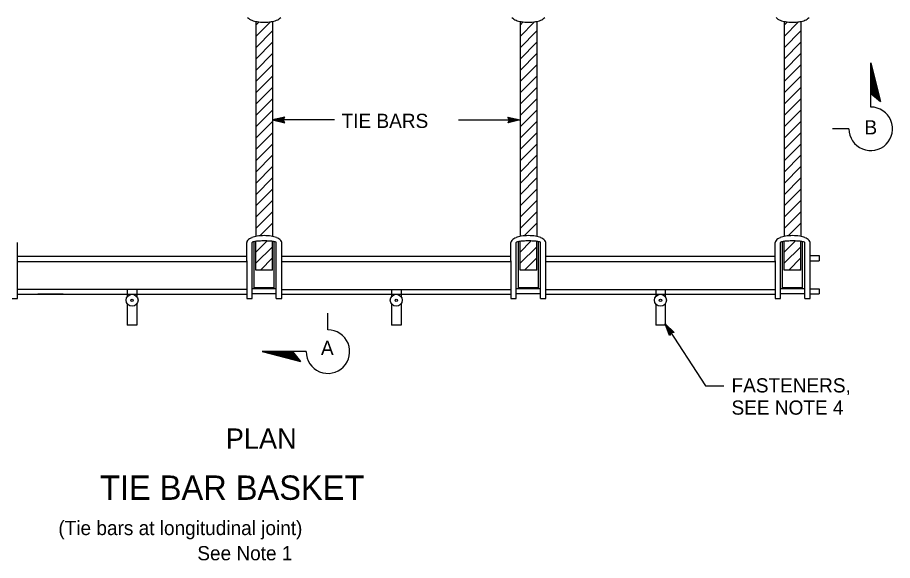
# Model space of a CAD drawing. Extents: x -894 to 866, y -472 to 714.
# Drawn here: x -593.9 to -162.9, y 224.2 to 491.7 of the extents above; entities that cross this region are included whole.
import ezdxf

# ---------------------------------------------------------------- set-up
doc = ezdxf.new("R2010")
doc.units = 0
for name, color, linetype in [('pp_PRESENTATION', 7, 'Continuous'), ('rd_PAVEMENT-anno', 7, 'Continuous'), ('rd_SUBBASE-MATERIAL', 7, 'Continuous'), ('STR_Misc Steel A', 7, 'Continuous'), ('STR_Misc Steel B', 7, 'Continuous'), ('STR_Misc Steel C', 7, 'Continuous'), ('STR_Misc Steel D', 7, 'Continuous'), ('STR_Reinforcement A', 7, 'Continuous')]:
    doc.layers.add(name, color=color, linetype=linetype)

msp = doc.modelspace()

# ---------------------------------------------------------------- linework, layer by layer
at = {"layer": 'pp_PRESENTATION'}
for p, q in [((-173.57, 469.29), (-168.74, 450.34)), ((-173.57, 447.58), (-173.57, 469.29)), ((-173.57, 467.73), (-169.24, 450.74)), ((-173.57, 466.17), (-169.74, 451.15)), ((-173.57, 464.61), (-170.24, 451.55)), ((-173.57, 463.05), (-170.74, 451.96)), ((-173.57, 461.5), (-171.24, 452.37)), ((-173.57, 459.94), (-171.75, 452.77)), ((-173.57, 458.38), (-172.25, 453.18)), ((-173.57, 456.82), (-172.75, 453.58)), ((-173.57, 455.26), (-173.25, 453.99)), ((-173.57, 454.25), (-168.74, 450.34)), ((-184.29, 436.86), (-192.44, 436.86)), ((-440.97, 337.83), (-440.97, 345.98)), ((-473.39, 327.11), (-454.44, 322.28)), ((-451.69, 327.11), (-473.39, 327.11)), ((-471.83, 327.11), (-454.85, 322.78)), ((-470.28, 327.11), (-455.25, 323.28)), ((-468.72, 327.11), (-455.66, 323.78)), ((-467.16, 327.11), (-456.07, 324.28)), ((-465.6, 327.11), (-456.47, 324.78)), ((-464.04, 327.11), (-456.88, 325.28)), ((-462.48, 327.11), (-457.28, 325.78)), ((-460.93, 327.11), (-457.69, 326.28)), ((-459.37, 327.11), (-458.09, 326.79)), ((-458.36, 327.11), (-454.44, 322.28))]:
    msp.add_line(p, q, dxfattribs=at)
for centre, start, end in [((-173.57, 436.86), 179.9995, 90), ((-440.97, 327.11), 180, 90.0005)]:
    msp.add_arc(centre, 10.72, start, end, dxfattribs=at)
at = {"layer": 'rd_PAVEMENT-anno'}
for p, q in [((-462.16, 442.54), (-468.19, 441.32)), ((-468.19, 441.32), (-468.19, 441.32)), ((-468.19, 441.32), (-462.21, 439.87)), ((-437.78, 441.32), (-468.19, 441.32)), ((-462.38, 442.19), (-466.81, 441.3)), ((-466.79, 441.29), (-462.44, 440.24)), ((-462.62, 441.84), (-465.42, 441.27)), ((-465.42, 441.27), (-462.61, 440.59)), ((-462.81, 441.49), (-464.04, 441.24)), ((-464.04, 441.24), (-462.84, 440.95)), ((-462.99, 441.22), (-462.16, 442.54)), ((-462.21, 439.87), (-462.99, 441.22)), ((-462.21, 439.87), (-462.21, 439.87)), ((-462.16, 442.54), (-462.16, 442.54)), ((-376.68, 441.32), (-346.27, 441.32)), ((-351.47, 441.22), (-352.3, 442.54)), ((-352.3, 442.54), (-352.3, 442.54)), ((-352.3, 442.54), (-346.27, 441.32)), ((-346.27, 441.32), (-352.24, 439.87)), ((-352.24, 439.87), (-351.47, 441.22)), ((-352.24, 439.87), (-352.24, 439.87)), ((-352.07, 442.19), (-347.65, 441.3)), ((-347.66, 441.29), (-352.01, 440.24)), ((-349.03, 441.27), (-351.84, 440.59)), ((-351.83, 441.84), (-349.03, 441.27)), ((-351.65, 441.49), (-350.41, 441.24)), ((-350.41, 441.24), (-351.62, 440.95)), ((-346.27, 441.32), (-346.27, 441.32)), ((-274.79, 340.79), (-254.9, 310.23)), ((-272.64, 335.03), (-274.79, 340.79)), ((-274.79, 340.79), (-274.79, 340.79)), ((-274.79, 340.79), (-270.4, 336.49)), ((-272.46, 335.41), (-274.04, 339.63)), ((-274.03, 339.63), (-270.83, 336.49)), ((-272.28, 335.8), (-273.28, 338.47)), ((-273.28, 338.47), (-271.22, 336.45)), ((-271.95, 336.43), (-272.64, 335.03)), ((-272.09, 336.13), (-272.53, 337.31)), ((-272.53, 337.31), (-271.65, 336.45)), ((-270.4, 336.49), (-271.95, 336.43)), ((-270.4, 336.49), (-270.4, 336.49)), ((-272.64, 335.03), (-272.64, 335.03)), ((-254.9, 310.23), (-245.99, 310.23))]:
    msp.add_line(p, q, dxfattribs=at)
at = {"layer": 'rd_SUBBASE-MATERIAL'}
msp.add_line((-208.42, 367.24), (-207.98, 367.67), dxfattribs=at)
at = {"layer": 'STR_Misc Steel A'}
for p, q in [((-480.97, 357.75), (-593.86, 357.75)), ((-466.38, 358.04), (-478.32, 358.04)), ((-463.72, 357.75), (-350.84, 357.75)), ((-336.24, 358.04), (-348.18, 358.04)), ((-333.58, 357.75), (-220.7, 357.75)), ((-206.1, 358.04), (-218.04, 358.04)), ((-203.44, 358.04), (-199.04, 358.04)), ((-199.04, 358.04), (-199.04, 355.64)), ((-593.86, 355.35), (-480.97, 355.35)), ((-571.42, 355.35), (-583.88, 355.35)), ((-466.38, 355.64), (-478.32, 355.64)), ((-463.72, 355.35), (-350.84, 355.35)), ((-336.24, 355.64), (-348.18, 355.64)), ((-333.58, 355.35), (-220.7, 355.35)), ((-206.1, 355.64), (-218.04, 355.64)), ((-203.44, 355.64), (-199.04, 355.64))]:
    msp.add_line(p, q, dxfattribs=at)
at = {"layer": 'STR_Misc Steel B'}
for p, q in [((-593.86, 374.11), (-480.97, 374.11)), ((-593.86, 371.52), (-480.97, 371.52)), ((-463.72, 374.11), (-350.84, 374.11)), ((-463.72, 371.52), (-350.84, 371.52)), ((-333.58, 374.11), (-220.7, 374.11)), ((-333.58, 371.52), (-220.7, 371.52)), ((-203.44, 374.4), (-199.04, 374.4)), ((-203.44, 371.81), (-199.04, 371.81)), ((-199.04, 374.4), (-199.04, 371.81))]:
    msp.add_line(p, q, dxfattribs=at)
at = {"layer": 'STR_Misc Steel C'}
for p, q in [((-539.77, 357.75), (-539.77, 354.17)), ((-535.07, 357.75), (-535.07, 354.17)), ((-409.63, 357.75), (-409.63, 354.17)), ((-404.93, 357.75), (-404.93, 354.17)), ((-279.49, 357.75), (-279.49, 354.17)), ((-274.79, 357.75), (-274.79, 354.17)), ((-539.77, 350.65), (-539.77, 340.07)), ((-535.07, 350.65), (-535.07, 340.07)), ((-409.63, 350.65), (-409.63, 340.07)), ((-404.93, 350.65), (-404.93, 340.07)), ((-279.49, 350.65), (-279.49, 340.07)), ((-274.79, 350.65), (-274.79, 340.07)), ((-535.07, 340.07), (-539.77, 340.07)), ((-404.93, 340.07), (-409.63, 340.07)), ((-274.79, 340.07), (-279.49, 340.07))]:
    msp.add_line(p, q, dxfattribs=at)
for centre, radius in [((-537.42, 352.41), 2.94), ((-407.28, 352.41), 2.94), ((-277.14, 352.41), 2.94), ((-537.42, 352.41), 0.588), ((-407.28, 352.41), 0.588), ((-277.14, 352.41), 0.588)]:
    msp.add_circle(centre, radius, dxfattribs=at)
at = {"layer": 'STR_Misc Steel D'}
for p, q in [((-593.86, 371.81), (-593.86, 380.83)), ((-480.97, 371.81), (-480.97, 380.83)), ((-478.32, 371.81), (-478.32, 380.83)), ((-477.25, 358.58), (-477.25, 381.29)), ((-467.45, 358.58), (-467.45, 381.27)), ((-466.38, 371.81), (-466.38, 380.83)), ((-463.72, 371.81), (-463.72, 380.83)), ((-350.84, 371.81), (-350.84, 380.83)), ((-348.18, 371.81), (-348.18, 380.83)), ((-347.11, 358.58), (-347.11, 381.29)), ((-337.31, 358.58), (-337.31, 381.27)), ((-336.24, 371.81), (-336.24, 380.83)), ((-333.58, 371.81), (-333.58, 380.83)), ((-220.7, 371.81), (-220.7, 380.83)), ((-218.04, 371.81), (-218.04, 380.83)), ((-216.97, 358.58), (-216.97, 381.29)), ((-207.17, 358.58), (-207.17, 381.27)), ((-206.1, 371.81), (-206.1, 380.83)), ((-203.44, 371.81), (-203.44, 380.83)), ((-593.86, 353.24), (-593.86, 371.81)), ((-480.97, 371.81), (-480.97, 353.24)), ((-478.32, 353.24), (-478.32, 371.81)), ((-466.38, 353.24), (-466.38, 371.81)), ((-463.72, 353.24), (-463.72, 371.81)), ((-350.84, 371.81), (-350.84, 353.24)), ((-348.18, 353.24), (-348.18, 371.81)), ((-336.24, 353.24), (-336.24, 371.81)), ((-333.58, 353.24), (-333.58, 371.81)), ((-220.7, 371.81), (-220.7, 353.24)), ((-218.04, 353.24), (-218.04, 371.81)), ((-206.1, 353.24), (-206.1, 371.81)), ((-203.44, 353.24), (-203.44, 371.81)), ((-467.45, 358.58), (-477.25, 358.58)), ((-337.31, 358.58), (-347.11, 358.58)), ((-207.17, 358.58), (-216.97, 358.58)), ((-596.52, 353.24), (-593.86, 353.24)), ((-480.97, 353.24), (-478.32, 353.24)), ((-466.38, 353.24), (-463.72, 353.24)), ((-350.84, 353.24), (-348.18, 353.24)), ((-336.24, 353.24), (-333.58, 353.24)), ((-220.7, 353.24), (-218.04, 353.24)), ((-206.1, 353.24), (-203.44, 353.24))]:
    msp.add_line(p, q, dxfattribs=at)
for centre, radius, start, end in [((-476.09, 496.26), 6.35, 225.9754, 248.1815), ((-468.62, 496.26), 6.35, 291.8185, 314.0246), ((-345.95, 496.26), 6.35, 225.9754, 248.1815), ((-338.48, 496.26), 6.35, 291.8185, 314.0246), ((-215.81, 496.26), 6.35, 225.9754, 248.1815), ((-208.34, 496.26), 6.35, 291.8185, 314.0246), ((-473.84, 501.88), 12.4, 248.1815, 260.5844), ((-472.35, 510.83), 21.47, 260.5844, 270), ((-472.35, 510.83), 21.47, 270, 279.4156), ((-470.87, 501.88), 12.4, 279.4156, 291.8185), ((-343.7, 501.88), 12.4, 248.1815, 260.5844), ((-342.22, 510.83), 21.47, 260.5844, 270), ((-342.22, 510.83), 21.47, 270, 279.4156), ((-340.73, 501.88), 12.4, 279.4156, 291.8185), ((-213.56, 501.88), 12.4, 248.1815, 260.5844), ((-212.08, 510.83), 21.47, 260.5844, 270), ((-212.08, 510.83), 21.47, 270, 279.4156), ((-210.59, 501.88), 12.4, 279.4156, 291.8185), ((-473.84, 371.74), 12.4, 99.4156, 111.8185), ((-472.35, 362.78), 21.47, 90, 99.4156), ((-472.35, 362.78), 21.47, 80.5844, 90), ((-470.87, 371.74), 12.4, 68.1815, 80.5844), ((-343.7, 371.74), 12.4, 99.4156, 111.8185), ((-342.22, 362.78), 21.47, 90, 99.4156), ((-342.22, 362.78), 21.47, 80.5844, 90), ((-340.73, 371.74), 12.4, 68.1815, 80.5844), ((-213.56, 371.74), 12.4, 99.4156, 111.8185), ((-212.08, 362.78), 21.47, 90, 99.4156), ((-212.08, 362.78), 21.47, 80.5844, 90), ((-210.59, 371.74), 12.4, 68.1815, 80.5844), ((-479.43, 380.81), 1.54, 134.0246, 180), ((-476.09, 377.35), 6.35, 111.8185, 134.0246), ((-478.11, 380.83), 0.212, 107.857, 180), ((-475.35, 372.29), 9.18, 97.6009, 107.857), ((-473.56, 358.85), 22.74, 93.1638, 97.6009), ((-472.35, 336.91), 44.72, 90, 93.1638), ((-472.35, 336.91), 44.72, 86.8362, 90), ((-471.14, 358.85), 22.74, 82.3991, 86.8362), ((-469.34, 372.29), 9.18, 72.143, 82.3991), ((-466.59, 380.83), 0.212, 0, 72.143), ((-468.62, 377.35), 6.35, 45.9754, 68.1815), ((-465.28, 380.81), 1.54, 0, 45.9754), ((-349.29, 380.81), 1.54, 134.0246, 180), ((-345.95, 377.35), 6.35, 111.8185, 134.0246), ((-347.97, 380.83), 0.212, 107.857, 180), ((-345.22, 372.29), 9.18, 97.6009, 107.857), ((-343.42, 358.85), 22.74, 93.1638, 97.6009), ((-342.21, 336.91), 44.72, 90, 93.1638), ((-342.21, 336.91), 44.72, 86.8362, 90), ((-341, 358.85), 22.74, 82.3991, 86.8362), ((-339.2, 372.29), 9.18, 72.143, 82.3991), ((-336.45, 380.83), 0.212, 0, 72.143), ((-338.48, 377.35), 6.35, 45.9754, 68.1815), ((-335.14, 380.81), 1.54, 0, 45.9754), ((-219.15, 380.81), 1.54, 134.0246, 180), ((-215.81, 377.35), 6.35, 111.8185, 134.0246), ((-217.83, 380.83), 0.212, 107.857, 180), ((-215.08, 372.29), 9.18, 97.6009, 107.857), ((-213.28, 358.85), 22.74, 93.1638, 97.6009), ((-212.07, 336.91), 44.72, 90, 93.1638), ((-212.07, 336.91), 44.72, 86.8362, 90), ((-210.86, 358.85), 22.74, 82.3991, 86.8362), ((-209.06, 372.29), 9.18, 72.143, 82.3991), ((-206.31, 380.83), 0.212, 0, 72.143), ((-208.34, 377.35), 6.35, 45.9754, 68.1815), ((-205, 380.81), 1.54, 0, 45.9754)]:
    msp.add_arc(centre, radius, start, end, dxfattribs=at)
at = {"layer": 'STR_Reinforcement A'}
for p, q in [((-476.47, 487.93), (-474.88, 489.52)), ((-476.47, 482.36), (-469.31, 489.52)), ((-476.41, 489.96), (-476.41, 383.81)), ((-468.19, 489.96), (-468.19, 383.93)), ((-346.33, 487.93), (-344.74, 489.52)), ((-346.33, 482.36), (-339.17, 489.52)), ((-346.27, 489.96), (-346.27, 383.81)), ((-338.05, 489.96), (-338.05, 383.93)), ((-216.24, 487.93), (-214.65, 489.52)), ((-216.24, 482.36), (-209.08, 489.52)), ((-216.18, 489.96), (-216.18, 383.81)), ((-207.96, 489.96), (-207.96, 383.93)), ((-476.47, 476.79), (-468.21, 485.05)), ((-346.33, 476.79), (-338.07, 485.05)), ((-216.24, 476.79), (-207.98, 485.05)), ((-476.47, 471.23), (-468.21, 479.48)), ((-346.33, 471.23), (-338.07, 479.48)), ((-216.24, 471.23), (-207.98, 479.48)), ((-476.47, 465.66), (-468.21, 473.92)), ((-346.33, 465.66), (-338.07, 473.92)), ((-216.24, 465.66), (-207.98, 473.92)), ((-476.47, 460.09), (-468.21, 468.35)), ((-346.33, 460.09), (-338.07, 468.35)), ((-216.24, 460.09), (-207.98, 468.35)), ((-476.47, 454.52), (-468.21, 462.78)), ((-346.33, 454.52), (-338.07, 462.78)), ((-216.24, 454.52), (-207.98, 462.78)), ((-476.47, 448.96), (-468.21, 457.21)), ((-346.33, 448.96), (-338.07, 457.21)), ((-216.24, 448.96), (-207.98, 457.21)), ((-476.47, 443.39), (-468.21, 451.65)), ((-346.33, 443.39), (-338.07, 451.65)), ((-216.24, 443.39), (-207.98, 451.65)), ((-476.47, 437.82), (-468.21, 446.08)), ((-346.33, 437.82), (-338.07, 446.08)), ((-216.24, 437.82), (-207.98, 446.08)), ((-476.47, 432.25), (-468.21, 440.51)), ((-346.33, 432.25), (-338.07, 440.51)), ((-216.24, 432.25), (-207.98, 440.51)), ((-476.47, 426.68), (-468.21, 434.94)), ((-346.33, 426.68), (-338.07, 434.94)), ((-216.24, 426.68), (-207.98, 434.94)), ((-476.47, 421.12), (-468.21, 429.37)), ((-346.33, 421.12), (-338.07, 429.37)), ((-216.24, 421.12), (-207.98, 429.37)), ((-476.47, 415.55), (-468.21, 423.81)), ((-346.33, 415.55), (-338.07, 423.81)), ((-216.24, 415.55), (-207.98, 423.81)), ((-476.47, 409.98), (-468.21, 418.24)), ((-346.33, 409.98), (-338.07, 418.24)), ((-216.24, 409.98), (-207.98, 418.24)), ((-476.47, 404.41), (-468.21, 412.67)), ((-346.33, 404.41), (-338.07, 412.67)), ((-216.24, 404.41), (-207.98, 412.67)), ((-476.47, 398.85), (-468.21, 407.1)), ((-346.33, 398.85), (-338.07, 407.1)), ((-216.24, 398.85), (-207.98, 407.1)), ((-476.47, 393.28), (-468.21, 401.54)), ((-346.33, 393.28), (-338.07, 401.54)), ((-216.24, 393.28), (-207.98, 401.54)), ((-476.47, 387.71), (-468.21, 395.97)), ((-346.33, 387.71), (-338.07, 395.97)), ((-216.24, 387.71), (-207.98, 395.97)), ((-474.18, 384.43), (-468.21, 390.4)), ((-344.04, 384.43), (-338.07, 390.4)), ((-213.96, 384.43), (-207.98, 390.4)), ((-476.41, 376.18), (-471.09, 381.49)), ((-476.41, 367.25), (-476.41, 381.29)), ((-468.19, 367.25), (-468.19, 381.27)), ((-346.27, 376.18), (-340.96, 381.49)), ((-346.27, 367.25), (-346.27, 381.29)), ((-338.05, 367.25), (-338.05, 381.27)), ((-216.18, 376.18), (-210.87, 381.49)), ((-216.18, 367.25), (-216.18, 381.29)), ((-207.96, 367.25), (-207.96, 381.27)), ((-476.41, 370.61), (-468.21, 378.81)), ((-346.27, 370.61), (-338.07, 378.81)), ((-216.18, 370.61), (-207.98, 378.81)), ((-474.21, 367.24), (-468.21, 373.24)), ((-344.08, 367.24), (-338.07, 373.24)), ((-213.99, 367.24), (-207.98, 373.24)), ((-468.19, 367.25), (-476.41, 367.25)), ((-338.05, 367.25), (-346.27, 367.25)), ((-207.96, 367.25), (-216.18, 367.25))]:
    msp.add_line(p, q, dxfattribs=at)

# ---------------------------------------------------------------- texts
at = {"layer": 'pp_PRESENTATION'}
for s, p in [('B', (-176.66, 434.12)), ('A', (-444.38, 325.45))]:
    msp.add_text(s, height=7, dxfattribs=at).set_placement(p)
at = {"layer": 'rd_PAVEMENT-anno'}
for s, height, p in [('TIE BARS', 7, (-434.2, 437.29)), ('FASTENERS,', 7, (-242.15, 307)), ('SEE NOTE 4', 7, (-242.15, 296.06)), ('PLAN', 10, (-491.28, 279.27)), ('TIE BAR BASKET', 12, (-553.21, 254.11)), ('(Tie bars at longitudinal joint)', 7, (-573.73, 236.74)), ('See Note 1', 7, (-505.29, 224.33))]:
    msp.add_text(s, height=height, dxfattribs=at).set_placement(p)

doc.saveas('drawing.dxf')
